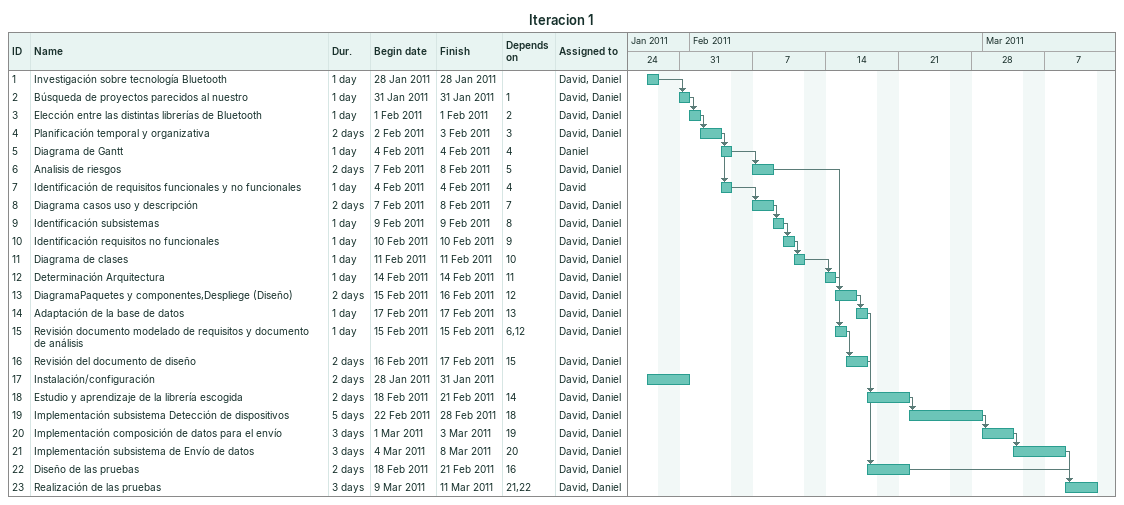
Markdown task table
Iteracion 1

| ID | Task | Duration | Start | Finish | Predecessors | Resources |
|---|---|---|---|---|---|---|
| 1 | Investigación sobre tecnología Bluetooth | 1d | 2011-01-28 | 2011-01-28 |  | David, Daniel |
| 2 | Búsqueda de proyectos parecidos al nuestro | 1d | 2011-01-31 | 2011-01-31 | 1 | David, Daniel |
| 3 | Elección entre las distintas librerías de Bluetooth | 1d | 2011-02-01 | 2011-02-01 | 2 | David, Daniel |
| 4 | Planificación temporal y organizativa | 2d | 2011-02-02 | 2011-02-03 | 3 | David, Daniel |
| 5 | Diagrama de Gantt | 1d | 2011-02-04 | 2011-02-04 | 4 | Daniel |
| 6 | Analisis de riesgos | 2d | 2011-02-07 | 2011-02-08 | 5 | David, Daniel |
| 7 | Identificación de requisitos funcionales y no funcionales | 1d | 2011-02-04 | 2011-02-04 | 4 | David |
| 8 | Diagrama casos uso y descripción | 2d | 2011-02-07 | 2011-02-08 | 7 | David, Daniel |
| 9 | Identificación subsistemas | 1d | 2011-02-09 | 2011-02-09 | 8 | David, Daniel |
| 10 | Identificación requisitos no funcionales | 1d | 2011-02-10 | 2011-02-10 | 9 | David, Daniel |
| 11 | Diagrama de clases | 1d | 2011-02-11 | 2011-02-11 | 10 | David, Daniel |
| 12 | Determinación Arquitectura | 1d | 2011-02-14 | 2011-02-14 | 11 | David, Daniel |
| 13 | DiagramaPaquetes y componentes,Despliege (Diseño) | 2d | 2011-02-15 | 2011-02-16 | 12 | David, Daniel |
| 14 | Adaptación de la base de datos | 1d | 2011-02-17 | 2011-02-17 | 13 | David, Daniel |
| 15 | Revisión documento modelado de requisitos y documento de análisis | 1d | 2011-02-15 | 2011-02-15 | 6, 12 | David, Daniel |
| 16 | Revisión del documento de diseño | 2d | 2011-02-16 | 2011-02-17 | 15 | David, Daniel |
| 17 | Instalación/configuración | 2d | 2011-01-28 | 2011-01-31 |  | David, Daniel |
| 18 | Estudio y aprendizaje de la librería escogida | 2d | 2011-02-18 | 2011-02-21 | 14 | David, Daniel |
| 19 | Implementación subsistema Detección de dispositivos | 5d | 2011-02-22 | 2011-02-28 | 18 | David, Daniel |
| 20 | Implementación composición de datos para el envío | 3d | 2011-03-01 | 2011-03-03 | 19 | David, Daniel |
| 21 | Implementación subsistema de Envío de datos | 3d | 2011-03-04 | 2011-03-08 | 20 | David, Daniel |
| 22 | Diseño de las pruebas | 2d | 2011-02-18 | 2011-02-21 | 16 | David, Daniel |
| 23 | Realización de las pruebas | 3d | 2011-03-09 | 2011-03-11 | 21, 22 | David, Daniel |
